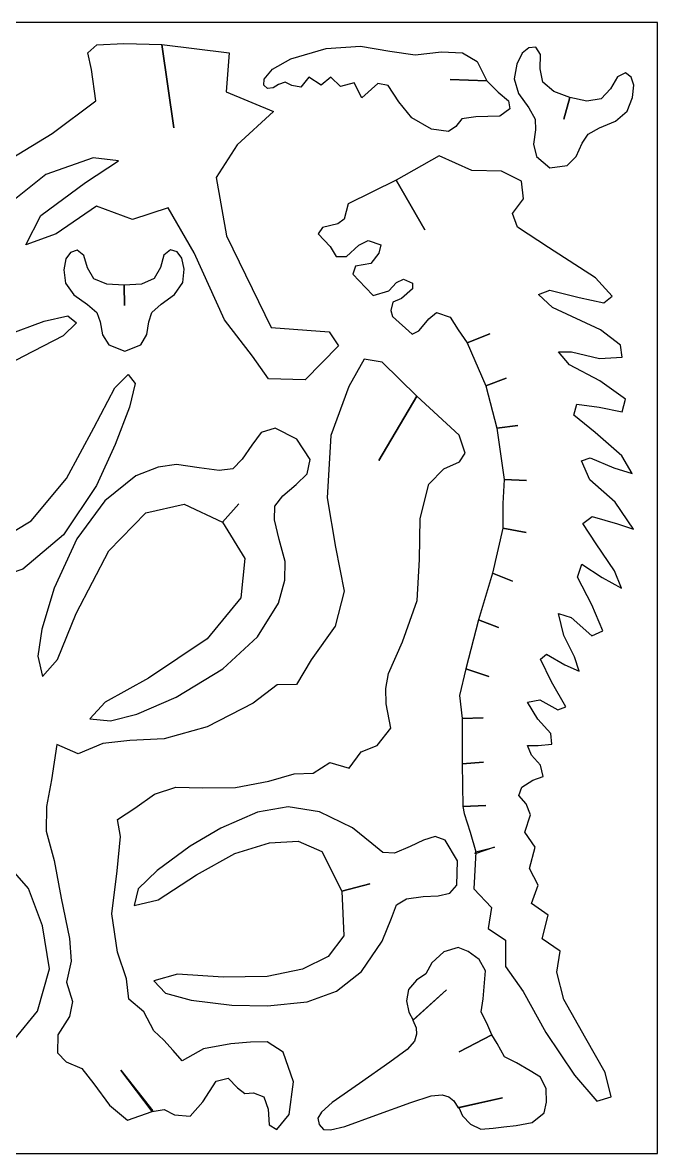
# Model space of a CAD drawing. Extents: x 0 to 96, y 0 to 48.
# Drawn here: x 69.05 to 96, y 0 to 48 of the extents above; entities that cross this region are included whole.
import ezdxf

# ---------------------------------------------------------------- set-up
doc = ezdxf.new("R2010")
doc.units = 0
doc.layers.add('1', color=7, linetype='CONTINUOUS')

msp = doc.modelspace()

# ---------------------------------------------------------------- linework, layer by layer
at = {"layer": '1', "color": 1, "linetype": 'CONTINUOUS'}
for p, q in [((96, 48), (0, 48)), ((96, 0), (96, 48)), ((71.820017, 46.717433), (72.204371, 47.06062)), ((72.204371, 47.06062), (73.346134, 47.113548)), ((73.346134, 47.113548), (74.9677, 47.0717)), ((75.4707, 43.5402), (74.9677, 47.0717)), ((74.9677, 47.0717), (77.821202, 46.720624)), ((74.9677, 47.0717), (75.4707, 43.5402)), ((71.97605, 46.011533), (71.820017, 46.717433)), ((77.821202, 46.720624), (77.688645, 45.056016)), ((80.43415, 46.458), (81.943167, 46.897233)), ((81.943167, 46.897233), (83.399633, 47.00635)), ((83.399633, 47.00635), (84.6435, 46.793717)), ((84.6435, 46.793717), (85.719667, 46.637717)), ((85.719667, 46.637717), (86.83755, 46.75505)), ((86.83755, 46.75505), (87.722283, 46.717617)), ((87.722283, 46.717617), (88.3444, 46.344725)), ((90.264083, 46.702), (90.031167, 46.23065)), ((90.536683, 46.9328), (90.264083, 46.702)), ((90.839433, 46.955467), (90.536683, 46.9328)), ((91.0348, 46.640483), (90.839433, 46.955467)), ((91.023233, 46.0423), (91.0348, 46.640483)), ((79.65845, 46.017533), (80.43415, 46.458)), ((88.3444, 46.344725), (88.7568, 45.5218)), ((90.031167, 46.23065), (89.920817, 45.608983)), ((72.1546, 44.674783), (71.97605, 46.011533)), ((79.293217, 45.338517), (79.307867, 45.606017)), ((79.307867, 45.606017), (79.65845, 46.017533)), ((81.199733, 45.686883), (80.863083, 45.2601)), ((81.725767, 45.349767), (81.199733, 45.686883)), ((82.14185, 45.678983), (81.725767, 45.349767)), ((82.546133, 45.291333), (82.14185, 45.678983)), ((89.920817, 45.608983), (90.108317, 44.9844)), ((91.137867, 45.470933), (91.023233, 46.0423)), ((94.311467, 45.705117), (94.005417, 45.190983)), ((94.643583, 45.86965), (94.311467, 45.705117)), ((94.888767, 45.6906), (94.643583, 45.86965)), ((94.998417, 45.35065), (94.888767, 45.6906)), ((79.4521, 45.197817), (79.293217, 45.338517)), ((79.68975, 45.233117), (79.4521, 45.197817)), ((79.9193, 45.3784), (79.68975, 45.233117)), ((80.1928, 45.476217), (79.9193, 45.3784)), ((80.486383, 45.3271), (80.1928, 45.476217)), ((80.863083, 45.2601), (80.486383, 45.3271)), ((83.121433, 45.44905), (82.546133, 45.291333)), ((83.450817, 44.803967), (83.121433, 45.44905)), ((84.129367, 45.4114), (83.450817, 44.803967)), ((84.571417, 45.323783), (84.129367, 45.4114)), ((85.023383, 44.631483), (84.571417, 45.323783)), ((87.1966, 45.5827), (88.7568, 45.5218)), ((88.7568, 45.5218), (87.1966, 45.5827)), ((88.7568, 45.5218), (89.242442, 45.05315)), ((91.598983, 45.069717), (91.137867, 45.470933)), ((94.005417, 45.190983), (93.606433, 44.766267)), ((94.94745, 44.827367), (94.998417, 45.35065)), ((70.310567, 43.29845), (72.1546, 44.674783)), ((77.688645, 45.056016), (79.7045, 44.227967)), ((89.242442, 45.05315), (89.681, 44.67695)), ((89.681, 44.67695), (89.7351, 44.34)), ((90.108317, 44.9844), (90.542583, 44.385417)), ((92.2887, 44.8264), (91.598983, 45.069717)), ((92.2887, 44.8264), (92.0253, 43.9034)), ((92.0253, 43.9034), (92.2887, 44.8264)), ((93.003092, 44.668917), (92.2887, 44.8264)), ((93.606433, 44.766267), (93.003092, 44.668917)), ((94.7131, 44.241117), (94.94745, 44.827367)), ((79.7045, 44.227967), (78.157367, 42.814417)), ((85.57995, 43.959433), (85.023383, 44.631483)), ((89.7351, 44.34), (89.304817, 44.029667)), ((90.542583, 44.385417), (90.810667, 43.905517)), ((94.22415, 43.809567), (94.7131, 44.241117)), ((86.414033, 43.476017), (85.57995, 43.959433)), ((87.70195, 43.917267), (87.43665, 43.589917)), ((88.28915, 43.995983), (87.70195, 43.917267)), ((89.304817, 44.029667), (88.28915, 43.995983)), ((90.810667, 43.905517), (90.81845, 43.44615)), ((93.539083, 43.530117), (94.22415, 43.809567)), ((67.4447, 41.55905), (70.310567, 43.29845)), ((87.132933, 43.381217), (86.414033, 43.476017)), ((87.43665, 43.589917), (87.132933, 43.381217)), ((90.81845, 43.44615), (90.7398, 42.840533)), ((92.809017, 42.878017), (93.058167, 43.264)), ((93.058167, 43.264), (93.539083, 43.530117)), ((78.157367, 42.814417), (77.271417, 41.418983)), ((90.7398, 42.840533), (90.866717, 42.311275)), ((92.556033, 42.322133), (92.809017, 42.878017)), ((72.049183, 42.258083), (70.037067, 41.550033)), ((73.122, 42.135967), (72.049183, 42.258083)), ((86.7404, 42.3454), (84.9059, 41.3158)), ((88.123783, 41.721275), (86.7404, 42.3454)), ((90.866717, 42.311275), (91.4332, 41.8289)), ((92.168975, 41.9396), (92.556033, 42.322133)), ((71.725483, 41.216083), (73.122, 42.135967)), ((91.4332, 41.8289), (92.168975, 41.9396)), ((70.037067, 41.550033), (68.34255, 40.191967)), ((77.271417, 41.418983), (77.7006, 38.947183)), ((84.9059, 41.3158), (82.8767, 40.3047)), ((84.9059, 41.3158), (86.1236, 39.2085)), ((86.1236, 39.2085), (84.9059, 41.3158)), ((89.385083, 41.687967), (88.123783, 41.721275)), ((90.236833, 41.274817), (89.385083, 41.687967)), ((69.831383, 39.807967), (71.725483, 41.216083)), ((90.31255, 40.526767), (90.236833, 41.274817)), ((89.845983, 39.898917), (90.31255, 40.526767)), ((72.19025, 40.203467), (70.473033, 39.03035)), ((73.718783, 39.642633), (72.19025, 40.203467)), ((75.227467, 40.131617), (73.718783, 39.642633)), ((76.335667, 38.222967), (75.227467, 40.131617)), ((82.8767, 40.3047), (82.6985, 39.6582)), ((90.05805, 39.317133), (89.845983, 39.898917)), ((69.1901, 38.5627), (69.831383, 39.807967)), ((82.4327, 39.4653), (81.7772, 39.3096)), ((82.6985, 39.6582), (82.4327, 39.4653)), ((70.473033, 39.03035), (69.1901, 38.5627)), ((77.7006, 38.947183), (79.609333, 35.058633)), ((81.7772, 39.3096), (81.6051, 39.0379)), ((81.6051, 39.0379), (82.1042, 38.4925)), ((91.380767, 38.454267), (90.05805, 39.317133)), ((82.1042, 38.4925), (82.3647, 38.0747)), ((82.8046, 38.0674), (83.3292, 38.55)), ((83.3292, 38.55), (83.7177, 38.7488)), ((83.7177, 38.7488), (84.2588, 38.5659)), ((84.2588, 38.5659), (84.1805, 38.2155)), ((93.371633, 37.169667), (91.380767, 38.454267)), ((70.889717, 37.977483), (70.799767, 37.510383)), ((71.085833, 38.245983), (70.889717, 37.977483)), ((71.3698, 38.3418), (71.085833, 38.245983)), ((71.646283, 38.117783), (71.3698, 38.3418)), ((71.804467, 37.596383), (71.646283, 38.117783)), ((75.0536, 38.130667), (74.905533, 37.60805)), ((75.3255, 38.3566), (75.0536, 38.130667)), ((75.611217, 38.263067), (75.3255, 38.3566)), ((75.812567, 37.996), (75.611217, 38.263067)), ((75.911933, 37.529633), (75.812567, 37.996)), ((77.627, 35.379083), (76.335667, 38.222967)), ((82.3647, 38.0747), (82.8046, 38.0674)), ((84.1805, 38.2155), (83.8289, 37.7688)), ((70.799767, 37.510383), (70.869817, 36.943733)), ((72.076017, 37.129983), (71.804467, 37.596383)), ((74.905533, 37.60805), (74.64295, 37.139633)), ((75.852983, 36.9626), (75.911933, 37.529633)), ((83.188, 37.6555), (83.0739, 37.3172)), ((83.8289, 37.7688), (83.188, 37.6555)), ((72.631767, 36.898075), (72.076017, 37.129983)), ((74.64295, 37.139633), (74.091892, 36.903608)), ((75.5061, 36.465617), (75.852983, 36.9626)), ((83.0739, 37.3172), (83.6086, 36.7595)), ((84.6038, 36.6121), (84.9268, 36.9742)), ((84.9268, 36.9742), (85.2149, 37.1125)), ((85.2149, 37.1125), (85.5972, 36.9362)), ((94.079317, 36.3889), (93.371633, 37.169667)), ((70.869817, 36.943733), (71.226267, 36.44945)), ((73.3622, 36.8605), (72.631767, 36.898075)), ((74.091892, 36.903608), (73.3622, 36.8605)), ((73.3622, 36.8605), (73.3708, 35.9942)), ((73.3708, 35.9942), (73.3622, 36.8605)), ((83.6086, 36.7595), (83.9342, 36.4141)), ((83.9342, 36.4141), (84.6038, 36.6121)), ((85.5982, 36.7004), (85.1382, 36.2902)), ((85.5972, 36.9362), (85.5982, 36.7004)), ((90.9475, 36.4568), (91.42755, 36.648033)), ((91.42755, 36.648033), (92.675233, 36.336817)), ((71.226267, 36.44945), (71.812233, 36.0394)), ((71.812233, 36.0394), (72.205133, 35.69085)), ((74.542183, 35.699683), (74.92815, 36.051117)), ((74.92815, 36.051117), (75.5061, 36.465617)), ((84.7637, 36.1338), (84.6855, 35.7836)), ((85.1382, 36.2902), (84.7637, 36.1338)), ((91.543817, 35.902083), (90.9475, 36.4568)), ((92.675233, 36.336817), (93.721033, 36.101417)), ((93.721033, 36.101417), (94.079317, 36.3889)), ((69.96815, 35.326833), (70.968683, 35.557633)), ((70.968683, 35.557633), (71.341783, 35.262367)), ((72.205133, 35.69085), (72.342583, 35.29465)), ((74.412467, 35.302433), (74.542183, 35.699683)), ((84.6855, 35.7836), (84.7585, 35.5233)), ((84.7585, 35.5233), (85.5896, 34.7716)), ((86.294, 35.4291), (86.6245, 35.6943)), ((86.6245, 35.6943), (87.2018, 35.4994)), ((93.58385, 34.962117), (91.543817, 35.902083)), ((68.37055, 34.736017), (69.96815, 35.326833)), ((71.341783, 35.262367), (70.773817, 34.70715)), ((72.342583, 35.29465), (72.438533, 34.7499)), ((74.3272, 34.757083), (74.412467, 35.302433)), ((78.8115, 33.842633), (77.627, 35.379083)), ((79.609333, 35.058633), (82.06135, 34.879983)), ((85.8776, 34.9098), (86.0212, 35.097)), ((86.0212, 35.097), (86.294, 35.4291)), ((87.2018, 35.4994), (87.5423, 34.9602)), ((70.773817, 34.70715), (69.074933, 33.829033)), ((72.438533, 34.7499), (72.709908, 34.323067)), ((74.0642, 34.328308), (74.3272, 34.757083)), ((82.06135, 34.879983), (82.4582, 34.282917)), ((85.5896, 34.7716), (85.8776, 34.9098)), ((87.5423, 34.9602), (87.9187, 34.4091)), ((87.9187, 34.4091), (88.8905, 34.7877)), ((88.8905, 34.7877), (87.9187, 34.4091)), ((94.440017, 34.303883), (93.58385, 34.962117)), ((72.709908, 34.323067), (73.3898, 34.0472)), ((73.3898, 34.0472), (74.0642, 34.328308)), ((82.4582, 34.282917), (81.04005, 32.83915)), ((87.9187, 34.4091), (88.7103, 32.5872)), ((94.511383, 33.8009), (94.440017, 34.303883)), ((69.074933, 33.829033), (66.91435, 32.67395)), ((79.48515, 32.882267), (78.8115, 33.842633)), ((83.55805, 33.70875), (82.906, 32.560017)), ((84.318217, 33.588275), (83.55805, 33.70875)), ((91.79475, 34.027133), (92.350933, 34.0278)), ((92.2651, 33.475617), (91.79475, 34.027133)), ((92.350933, 34.0278), (93.549317, 33.748817)), ((93.549317, 33.748817), (94.511383, 33.8009)), ((85.7821, 32.1393), (84.318217, 33.588275)), ((93.550183, 32.798317), (92.2651, 33.475617)), ((72.9712, 32.493183), (73.53065, 33.056983)), ((73.53065, 33.056983), (73.823233, 32.681567)), ((73.823233, 32.681567), (73.584833, 31.6828)), ((81.04005, 32.83915), (79.48515, 32.882267)), ((88.7103, 32.5872), (89.5809, 32.9056)), ((89.5809, 32.9056), (88.7103, 32.5872)), ((94.64095, 32.02175), (93.550183, 32.798317)), ((72.080233, 30.801033), (72.9712, 32.493183)), ((82.906, 32.560017), (82.1304, 30.471383)), ((88.7103, 32.5872), (89.184, 30.7779)), ((73.584833, 31.6828), (72.98195, 30.08965)), ((85.7821, 32.1393), (84.1802, 29.4151)), ((84.1802, 29.4151), (85.7821, 32.1393)), ((87.578175, 30.494475), (85.7821, 32.1393)), ((92.44605, 31.333683), (92.579033, 31.807)), ((92.579033, 31.807), (93.528467, 31.682733)), ((93.528467, 31.682733), (94.510483, 31.476833)), ((94.510483, 31.476833), (94.64095, 32.02175)), ((93.355333, 30.594617), (92.44605, 31.333683)), ((70.908983, 28.64915), (72.080233, 30.801033)), ((79.773108, 30.781725), (79.184417, 30.594417)), ((80.6938, 30.3193), (79.773108, 30.781725)), ((89.184, 30.7779), (90.0705, 30.9029)), ((90.0705, 30.9029), (89.184, 30.7779)), ((89.184, 30.7779), (89.4938, 28.6006)), ((79.184417, 30.594417), (78.78, 30.0651)), ((81.257475, 29.456967), (80.6938, 30.3193)), ((82.1304, 30.471383), (81.976567, 27.82875)), ((87.83965, 29.7276), (87.578175, 30.494475)), ((94.4972, 29.6123), (93.355333, 30.594617)), ((72.98195, 30.08965), (72.189733, 28.344317)), ((78.78, 30.0651), (78.374967, 29.461817)), ((78.374967, 29.461817), (77.978333, 29.062933)), ((81.138017, 28.85085), (81.257475, 29.456967)), ((86.940517, 29.052183), (87.5945, 29.361217)), ((87.5945, 29.361217), (87.83965, 29.7276)), ((92.777667, 29.39995), (93.14835, 29.526017)), ((93.1358, 28.595883), (92.777667, 29.39995)), ((93.14835, 29.526017), (94.14445, 29.1034)), ((94.930733, 28.8536), (94.4972, 29.6123)), ((74.803067, 29.13365), (73.856433, 28.757683)), ((75.585667, 29.2378), (74.803067, 29.13365)), ((76.540083, 29.096283), (75.585667, 29.2378)), ((77.39405, 28.984267), (76.540083, 29.096283)), ((77.978333, 29.062933), (77.39405, 28.984267)), ((80.6579, 28.389), (81.138017, 28.85085)), ((86.29295, 28.41205), (86.940517, 29.052183)), ((94.14445, 29.1034), (94.930733, 28.8536)), ((69.42075, 26.8485), (70.908983, 28.64915)), ((72.189733, 28.344317), (70.788933, 26.255383)), ((73.856433, 28.757683), (72.542317, 27.702117)), ((80.104433, 27.918317), (80.6579, 28.389)), ((85.925433, 26.95305), (86.29295, 28.41205)), ((89.4938, 28.6006), (89.4322, 27.5848)), ((89.4938, 28.6006), (90.4456, 28.5619)), ((90.4456, 28.5619), (89.4938, 28.6006)), ((94.213783, 27.642817), (93.1358, 28.595883)), ((79.753067, 27.479067), (80.104433, 27.918317)), ((72.542317, 27.702117), (71.35915, 26.091183)), ((74.275333, 27.191867), (75.909433, 27.556908)), ((75.909433, 27.556908), (77.5418, 26.7877)), ((77.5418, 26.7877), (78.2361, 27.5658)), ((79.740983, 26.889633), (79.753067, 27.479067)), ((81.976567, 27.82875), (82.339867, 25.7391)), ((89.4322, 27.5848), (89.4425, 26.5447)), ((94.98135, 26.504183), (94.213783, 27.642817)), ((72.705583, 25.572983), (74.275333, 27.191867)), ((79.94885, 26.053817), (79.740983, 26.889633)), ((85.897883, 25.20575), (85.925433, 26.95305)), ((92.8354, 26.733967), (93.230883, 27.032367)), ((93.230883, 27.032367), (94.299683, 26.726633)), ((67.974767, 25.989283), (69.42075, 26.8485)), ((77.5418, 26.7877), (78.490858, 25.252992)), ((89.4425, 26.5447), (88.9948, 24.623)), ((89.4425, 26.5447), (90.4236, 26.3547)), ((90.4236, 26.3547), (89.4425, 26.5447)), ((93.394233, 25.87005), (92.8354, 26.733967)), ((94.299683, 26.726633), (94.98135, 26.504183)), ((70.788933, 26.255383), (69.053817, 24.8021)), ((71.35915, 26.091183), (70.390667, 23.98955)), ((80.197567, 25.121483), (79.94885, 26.053817)), ((71.3296, 22.9169), (72.705583, 25.572983)), ((82.339867, 25.7391), (82.700933, 23.872183)), ((94.18225, 24.732483), (93.394233, 25.87005)), ((78.490858, 25.252992), (78.31325, 23.588083)), ((80.182683, 24.3322), (80.197567, 25.121483)), ((85.795083, 23.469533), (85.897883, 25.20575)), ((92.60235, 24.457033), (92.788067, 25.0068)), ((92.788067, 25.0068), (93.656983, 24.446317)), ((69.053817, 24.8021), (67.38815, 24.228017)), ((88.9948, 24.623), (88.4101, 22.6527)), ((88.9948, 24.623), (89.8461, 24.2882)), ((89.8461, 24.2882), (88.9948, 24.623)), ((94.482383, 23.994883), (94.18225, 24.732483)), ((79.91635, 23.349117), (80.182683, 24.3322)), ((93.217583, 23.2834), (92.60235, 24.457033)), ((93.656983, 24.446317), (94.482383, 23.994883)), ((70.390667, 23.98955), (69.862117, 22.247867)), ((78.31325, 23.588083), (76.882517, 21.8451)), ((82.700933, 23.872183), (82.31485, 22.376217)), ((79.016417, 21.923867), (79.91635, 23.349117)), ((85.176285, 21.720943), (85.795083, 23.469533)), ((93.689433, 22.18175), (93.217583, 23.2834)), ((70.526017, 20.970833), (71.3296, 22.9169)), ((88.4101, 22.6527), (87.8686, 20.574)), ((88.4101, 22.6527), (89.2615, 22.3184)), ((89.2615, 22.3184), (88.4101, 22.6527)), ((92.033683, 21.979083), (91.806033, 22.912)), ((91.806033, 22.912), (92.333983, 22.749533)), ((92.333983, 22.749533), (93.214467, 21.965283)), ((69.862117, 22.247867), (69.7025, 21.108117)), ((82.31485, 22.376217), (81.30415, 20.957217)), ((93.214467, 21.965283), (93.689433, 22.18175)), ((76.882517, 21.8451), (74.399333, 20.177217)), ((77.54985, 20.565933), (79.016417, 21.923867)), ((84.587255, 20.364746), (85.176285, 21.720943)), ((92.481033, 21.08215), (92.033683, 21.979083)), ((91.0374, 20.9726), (91.286617, 21.194883)), ((91.286617, 21.194883), (92.06905, 20.734517)), ((69.7025, 21.108117), (69.890983, 20.2398)), ((69.890983, 20.2398), (70.526017, 20.970833)), ((81.30415, 20.957217), (80.674733, 19.908883)), ((91.500567, 20.023133), (91.0374, 20.9726)), ((92.06905, 20.734517), (92.675133, 20.46705)), ((92.675133, 20.46705), (92.481033, 21.08215)), ((74.399333, 20.177217), (72.55675, 19.158367)), ((75.571333, 19.365817), (77.54985, 20.565933)), ((84.4646, 19.7367), (84.587255, 20.364746)), ((87.8686, 20.574), (87.6058, 19.4381)), ((87.8686, 20.574), (88.8428, 20.2454)), ((88.8428, 20.2454), (87.8686, 20.574)), ((79.86485, 19.883), (78.845433, 19.107017)), ((80.674733, 19.908883), (79.86485, 19.883)), ((84.485854, 19.086352), (84.4646, 19.7367)), ((92.11055, 18.953383), (91.500567, 20.023133)), ((73.900767, 18.643417), (75.571333, 19.365817)), ((87.6058, 19.4381), (87.717, 18.4581)), ((90.49085, 19.155017), (91.012917, 19.253417)), ((91.012917, 19.253417), (91.774767, 18.831217)), ((72.55675, 19.158367), (71.902417, 18.444683)), ((78.845433, 19.107017), (76.884567, 18.109833)), ((84.681659, 18.050113), (84.485854, 19.086352)), ((90.928033, 18.426417), (90.49085, 19.155017)), ((91.774767, 18.831217), (92.11055, 18.953383)), ((71.902417, 18.444683), (72.786483, 18.3557)), ((72.786483, 18.3557), (73.900767, 18.643417)), ((87.717, 18.4581), (87.7086, 16.5292)), ((87.717, 18.4581), (88.6105, 18.4863)), ((88.6105, 18.4863), (87.717, 18.4581)), ((91.472733, 17.818383), (90.928033, 18.426417)), ((76.884567, 18.109833), (75.0622, 17.593717)), ((84.109333, 17.3098), (84.681659, 18.050113)), ((91.5137, 17.364667), (91.472733, 17.818383)), ((70.506517, 17.34975), (70.277567, 15.850383)), ((71.41545, 16.962317), (70.506517, 17.34975)), ((72.457633, 17.406217), (71.41545, 16.962317)), ((73.604617, 17.532), (72.457633, 17.406217)), ((75.0622, 17.593717), (73.604617, 17.532)), ((83.425683, 17.047117), (84.109333, 17.3098)), ((90.660083, 16.899167), (90.484533, 17.311717)), ((90.484533, 17.311717), (90.93255, 17.309533)), ((90.93255, 17.309533), (91.5137, 17.364667)), ((82.910583, 16.354217), (83.425683, 17.047117)), ((91.038617, 16.473083), (90.660083, 16.899167)), ((81.38945, 16.143617), (82.09565, 16.595767)), ((82.09565, 16.595767), (82.910583, 16.354217)), ((87.7086, 16.5292), (88.6167, 16.5999)), ((88.6167, 16.5999), (87.7086, 16.5292)), ((87.7086, 16.5292), (87.7434, 14.727)), ((91.145817, 15.997083), (91.038617, 16.473083)), ((70.277567, 15.850383), (70.060917, 14.725317)), ((79.5076, 15.802983), (80.584533, 16.111083)), ((80.584533, 16.111083), (81.38945, 16.143617)), ((90.716217, 15.835717), (91.145817, 15.997083)), ((74.655667, 15.246817), (75.552767, 15.540783)), ((75.552767, 15.540783), (76.690283, 15.514367)), ((76.690283, 15.514367), (78.085917, 15.535433)), ((78.085917, 15.535433), (79.5076, 15.802983)), ((90.122683, 15.188133), (90.249917, 15.545667)), ((90.249917, 15.545667), (90.716217, 15.835717)), ((73.810617, 14.657067), (74.655667, 15.246817)), ((90.4276, 14.84165), (90.122683, 15.188133)), ((70.060917, 14.725317), (70.04445, 13.676883)), ((73.075317, 14.174933), (73.810617, 14.657067)), ((79.025033, 14.49045), (77.47195, 13.810783)), ((80.32615, 14.710083), (79.025033, 14.49045)), ((81.65765, 14.499483), (80.32615, 14.710083)), ((83.05075, 13.81655), (81.65765, 14.499483)), ((87.7434, 14.727), (88.7233, 14.7732)), ((88.7233, 14.7732), (87.7434, 14.727)), ((87.7434, 14.727), (87.8021, 14.4246)), ((87.8021, 14.4246), (88.0566, 13.632)), ((90.610533, 14.37155), (90.4276, 14.84165)), ((73.20365, 13.4482), (73.075317, 14.174933)), ((90.375, 13.634333), (90.610533, 14.37155)), ((70.04445, 13.676883), (70.389733, 12.4279)), ((73.058833, 11.994433), (73.20365, 13.4482)), ((77.47195, 13.810783), (76.16195, 13.043983)), ((83.8778, 13.149317), (83.05075, 13.81655)), ((86.5615, 13.454183), (86.0695, 13.297883)), ((86.987542, 13.298067), (86.5615, 13.454183)), ((88.0566, 13.632), (88.2971, 12.797)), ((90.810683, 13.0005), (90.375, 13.634333)), ((76.16195, 13.043983), (74.758483, 12.005833)), ((78.063617, 12.725267), (79.527033, 13.186267)), ((79.527033, 13.186267), (80.743917, 13.258117)), ((80.743917, 13.258117), (81.748083, 12.814792)), ((84.342833, 12.770967), (83.8778, 13.149317)), ((85.505983, 13.022717), (84.8352, 12.7493)), ((86.0695, 13.297883), (85.505983, 13.022717)), ((87.5142, 12.4146), (86.987542, 13.298067)), ((89.0892, 13.0005), (88.2684, 12.7124)), ((88.2971, 12.797), (89.0892, 13.0005)), ((90.56485, 12.0941), (90.810683, 13.0005)), ((76.43315, 11.827867), (78.063617, 12.725267)), ((81.748083, 12.814792), (82.6013, 11.1256)), ((84.8352, 12.7493), (84.342833, 12.770967)), ((88.2971, 12.797), (88.207733, 11.233042)), ((88.2684, 12.7124), (88.2971, 12.797)), ((69.295733, 11.247233), (68.626683, 12.0235)), ((70.389733, 12.4279), (70.692083, 10.838117)), ((74.758483, 12.005833), (73.958817, 11.223783)), ((87.489158, 11.386317), (87.5142, 12.4146)), ((90.939483, 11.37855), (90.56485, 12.0941)), ((72.836633, 10.170283), (73.058833, 11.994433)), ((74.800067, 10.762767), (76.43315, 11.827867)), ((69.891433, 9.661667), (69.295733, 11.247233)), ((73.958817, 11.223783), (73.784167, 10.522967)), ((82.6013, 11.1256), (83.7974, 11.4394)), ((83.7974, 11.4394), (82.6013, 11.1256)), ((82.6013, 11.1256), (82.687317, 9.23505)), ((86.689333, 10.935817), (87.194617, 11.041233)), ((87.194617, 11.041233), (87.489158, 11.386317)), ((88.207733, 11.233042), (88.952117, 10.43205)), ((90.657267, 10.602267), (90.939483, 11.37855)), ((70.692083, 10.838117), (71.035167, 9.1185)), ((73.784167, 10.522967), (74.800067, 10.762767)), ((84.926367, 10.547183), (85.34465, 10.80775)), ((85.34465, 10.80775), (86.063283, 10.89885)), ((86.063283, 10.89885), (86.689333, 10.935817)), ((91.368633, 10.110683), (90.657267, 10.602267)), ((73.08255, 8.545833), (72.836633, 10.170283)), ((84.707017, 9.98925), (84.926367, 10.547183)), ((88.952117, 10.43205), (88.815633, 9.551567)), ((91.109933, 9.106533), (91.368633, 10.110683)), ((70.18995, 7.832967), (69.891433, 9.661667)), ((84.314, 9.001833), (84.707017, 9.98925)), ((82.687317, 9.23505), (82.0301, 8.355917)), ((88.815633, 9.551567), (89.5571, 9.049917)), ((71.035167, 9.1185), (71.111, 8.159833)), ((83.43565, 7.7229), (84.314, 9.001833)), ((87.5465, 8.7357), (86.9342, 8.5576)), ((87.9714, 8.5737), (87.5465, 8.7357)), ((89.5571, 9.049917), (89.55345, 7.928067)), ((91.876817, 8.580767), (91.109933, 9.106533)), ((73.467783, 7.41515), (73.08255, 8.545833)), ((82.0301, 8.355917), (80.93475, 7.821017)), ((86.9342, 8.5576), (86.4267, 8.0862)), ((88.4323, 8.2354), (87.9714, 8.5737)), ((88.6993, 7.7523), (88.4323, 8.2354)), ((91.73185, 7.695233), (91.876817, 8.580767)), ((69.69, 6.034833), (70.18995, 7.832967)), ((71.111, 8.159833), (70.919483, 7.26235)), ((80.93475, 7.821017), (79.43345, 7.504033)), ((82.3791, 6.885767), (83.43565, 7.7229)), ((86.4267, 8.0862), (86.1632, 7.6256)), ((88.6604, 7.2328), (88.6993, 7.7523)), ((89.55345, 7.928067), (90.300233, 6.867217)), ((92.023967, 6.5366), (91.73185, 7.695233)), ((70.919483, 7.26235), (71.172767, 6.451533)), ((73.56535, 6.544), (73.467783, 7.41515)), ((75.626917, 7.61155), (74.624167, 7.321733)), ((74.624167, 7.321733), (75.120367, 6.796967)), ((77.57245, 7.485417), (75.626917, 7.61155)), ((79.43345, 7.504033), (77.57245, 7.485417)), ((85.7725, 7.3487), (85.4398, 6.9525)), ((86.1632, 7.6256), (85.7725, 7.3487)), ((88.6069, 6.5659), (88.6604, 7.2328)), ((75.120367, 6.796967), (76.200983, 6.508233)), ((81.137683, 6.438383), (82.3791, 6.885767)), ((85.4398, 6.9525), (85.3477, 6.4745)), ((87.0529, 6.9424), (85.6173, 5.651)), ((85.6388, 5.6554), (87.0529, 6.9424)), ((90.300233, 6.867217), (91.269067, 5.134533)), ((71.172767, 6.451533), (71.0348, 5.805033)), ((74.193833, 6.008767), (73.56535, 6.544)), ((76.200983, 6.508233), (77.933333, 6.292867)), ((77.933333, 6.292867), (79.450983, 6.267983)), ((79.450983, 6.267983), (81.137683, 6.438383)), ((85.3477, 6.4745), (85.4458, 5.9963)), ((88.5196, 6.0103), (88.6069, 6.5659)), ((92.957617, 4.878583), (92.023967, 6.5366)), ((68.7365, 4.87355), (69.69, 6.034833)), ((71.0348, 5.805033), (70.552783, 5.033667)), ((74.6208, 5.199883), (74.193833, 6.008767)), ((85.4458, 5.9963), (85.6388, 5.6554)), ((88.8071, 5.4265), (88.5196, 6.0103)), ((85.6173, 5.651), (85.753633, 5.32265)), ((85.753633, 5.32265), (85.7726, 5.0576)), ((88.9675, 5.0266), (88.8071, 5.4265)), ((70.552783, 5.033667), (70.53745, 4.264967)), ((75.051833, 4.804183), (74.6208, 5.199883)), ((75.436917, 4.3668), (75.051833, 4.804183)), ((85.7726, 5.0576), (85.68465, 4.768433)), ((88.9675, 5.0266), (87.582, 4.308)), ((87.582, 4.308), (88.9675, 5.0266)), ((89.202, 4.6652), (88.9675, 5.0266)), ((91.269067, 5.134533), (92.484383, 3.318483)), ((93.7875, 3.428183), (92.957617, 4.878583)), ((75.827733, 3.9354), (75.436917, 4.3668)), ((76.732467, 4.438617), (75.827733, 3.9354)), ((77.890433, 4.652683), (76.732467, 4.438617)), ((78.7247, 4.721567), (77.890433, 4.652683)), ((79.43035, 4.728467), (78.7247, 4.721567)), ((80.119533, 4.297533), (79.43035, 4.728467)), ((85.382217, 4.41565), (84.641067, 3.87455)), ((85.68465, 4.768433), (85.382217, 4.41565)), ((89.5136, 4.0938), (89.202, 4.6652)), ((70.53745, 4.264967), (70.894017, 3.892917)), ((70.894017, 3.892917), (71.56445, 3.596717)), ((80.551267, 3.04315), (80.119533, 4.297533)), ((84.641067, 3.87455), (83.354, 2.967733)), ((90.0181, 3.8451), (89.5136, 4.0938)), ((90.594, 3.5046), (90.0181, 3.8451)), ((71.56445, 3.596717), (72.07735, 2.947817)), ((74.5486, 1.7762), (73.2262, 3.5379)), ((73.2262, 3.5379), (74.5834, 1.8122)), ((91.0411, 3.2373), (90.594, 3.5046)), ((94.036983, 2.401633), (93.7875, 3.428183)), ((72.07735, 2.947817), (72.7373, 2.048083)), ((76.70575, 2.182417), (77.265217, 3.0635)), ((77.265217, 3.0635), (77.7776, 3.190483)), ((77.7776, 3.190483), (78.170017, 2.784417)), ((80.3614, 1.649367), (80.551267, 3.04315)), ((83.354, 2.967733), (82.194583, 2.165933)), ((91.2822, 2.7409), (91.0411, 3.2373)), ((92.484383, 3.318483), (93.427267, 2.222833)), ((78.170017, 2.784417), (78.480783, 2.5488)), ((78.480783, 2.5488), (78.85645, 2.56995)), ((78.85645, 2.56995), (79.285483, 2.403283)), ((79.285483, 2.403283), (79.469967, 1.882983)), ((85.533717, 2.153533), (86.402917, 2.4477)), ((86.402917, 2.4477), (86.865533, 2.49165)), ((86.865533, 2.49165), (87.1525, 2.396983)), ((91.2933, 2.1692), (91.2822, 2.7409)), ((93.427267, 2.222833), (94.036983, 2.401633)), ((72.7373, 2.048083), (73.505975, 1.411908)), ((76.163683, 1.58025), (76.70575, 2.182417)), ((82.194583, 2.165933), (81.7376, 1.74865)), ((84.051117, 1.623717), (85.533717, 2.153533)), ((87.1525, 2.396983), (87.3583, 2.228867)), ((87.3583, 2.228867), (87.5482, 1.9282)), ((87.5482, 1.9282), (89.4308, 2.3581)), ((89.4308, 2.3581), (87.5642, 1.9433)), ((87.5642, 1.9433), (87.7317, 1.5893)), ((91.189, 1.7143), (91.2933, 2.1692)), ((73.505975, 1.411908), (74.5486, 1.7762)), ((74.5486, 1.7762), (75.06395, 1.865025)), ((75.06395, 1.865025), (75.499883, 1.634333)), ((75.499883, 1.634333), (76.163683, 1.58025)), ((79.469967, 1.882983), (79.520833, 1.2184)), ((79.844817, 1.020083), (80.3614, 1.649367)), ((81.7376, 1.74865), (81.579325, 1.497575)), ((81.579325, 1.497575), (81.6464, 1.2293)), ((82.727817, 1.137867), (84.051117, 1.623717)), ((87.7317, 1.5893), (88.0661, 1.2336)), ((90.6907, 1.3166), (91.189, 1.7143)), ((79.520833, 1.2184), (79.844817, 1.020083)), ((81.6464, 1.2293), (81.827, 1.019892)), ((81.827, 1.019892), (82.12345, 1.004617)), ((82.12345, 1.004617), (82.727817, 1.137867)), ((88.0661, 1.2336), (88.5099, 1.0335)), ((88.5099, 1.0335), (89.0254, 1.0773)), ((89.0254, 1.0773), (89.4802, 1.1273)), ((89.4802, 1.1273), (90.005, 1.1874)), ((90.005, 1.1874), (90.6907, 1.3166)), ((0, 0), (96, 0))]:
    msp.add_line(p, q, dxfattribs=at)

doc.saveas('drawing.dxf')
